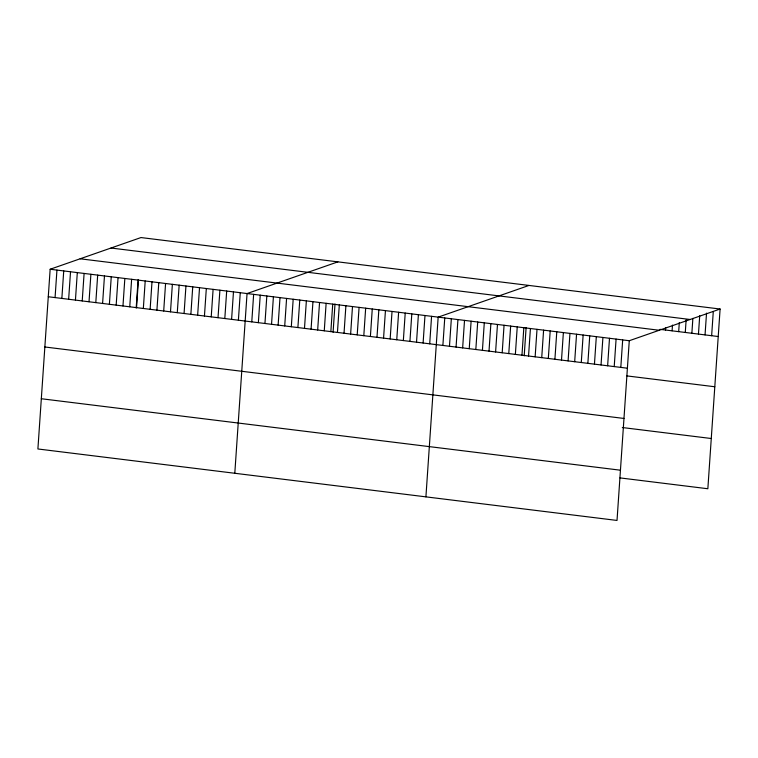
<?xml version="1.0" encoding="UTF-8"?>
<svg xmlns="http://www.w3.org/2000/svg" width="758" height="758" viewBox="0 0 758 758"><rect width="100%" height="100%" fill="white"/><g stroke="black" fill="none" stroke-linecap="round" stroke-linejoin="round"><path stroke-width="1.14" d="M720.1 309.027L629.273 340.721L617.021 520.443L37.9 448.973L50.151 269.251L140.979 237.557L720.1 309.027L707.849 488.749L619.978 477.9M55.069 297.591L56.945 270.094M61.853 298.425L63.729 270.928M68.646 299.258L70.522 271.762M75.44 300.102L77.307 272.605M82.224 300.935L84.1 273.439M89.018 301.779L90.894 274.282M95.802 302.613L97.678 275.116M102.595 303.456L104.471 275.959M109.389 304.29L111.255 276.793M116.173 305.123L118.049 277.627M122.967 305.967L124.843 278.47M129.751 306.8L131.627 279.304M136.184 307.966L138.108 279.711M136.544 307.644L138.42 280.147M143.338 308.478L145.204 280.981M150.122 309.321L151.998 281.824M156.915 310.155L158.792 282.658M163.7 310.988L165.576 283.492M170.493 311.832L172.369 284.335M177.277 312.666L179.153 285.169M184.071 313.509L185.947 286.012M190.864 314.343L192.731 286.846M197.648 315.186L199.525 287.689M204.442 316.02L206.318 288.523M211.226 316.863L213.102 289.366M218.02 317.697L219.896 290.2M224.813 318.531L226.68 291.034M231.597 319.374L233.473 291.877M238.391 320.208L240.267 292.711M234.8 473.267L247.051 293.554L337.879 261.861M251.77 321.866L253.646 294.369M258.355 322.671L260.231 295.175M264.949 323.486L266.825 295.99M271.535 324.301L273.411 296.804M278.129 325.116L280.005 297.619M284.714 325.931L286.59 298.434M291.309 326.745L293.185 299.249M297.894 327.551L299.77 300.054M304.489 328.366L306.365 300.869M311.074 329.18L312.95 301.684M317.668 329.995L319.544 302.499M324.263 330.81L326.13 303.314M330.848 331.625L332.724 304.129M333.084 332.26L335.008 304.005M337.443 332.43L339.309 304.934M344.028 333.245L345.904 305.749M350.622 334.06L352.489 306.564M357.207 334.875L359.084 307.378M363.802 335.69L365.669 308.193M370.387 336.505L372.263 309.008M376.982 337.31L378.848 309.814M383.567 338.125L385.443 310.628M390.162 338.94L392.028 311.443M396.747 339.755L398.623 312.258M403.341 340.569L405.217 313.073M409.926 341.384L411.802 313.888M416.521 342.19L418.397 314.693M423.106 343.004L424.982 315.508M429.701 343.819L431.577 316.323M425.911 496.86L438.162 317.138L528.989 285.444M442.88 345.449L444.756 317.953M449.466 346.264L451.342 318.767M456.06 347.069L457.936 319.573M462.645 347.884L464.521 320.388M469.24 348.699L471.116 321.202M475.825 349.514L477.701 322.017M482.42 350.329L484.296 322.832M489.005 351.144L490.881 323.647M495.599 351.949L497.475 324.452M502.184 352.764L504.061 325.267M508.779 353.579L510.655 326.082M515.364 354.393L517.24 326.897M521.959 355.208L523.835 327.712M524.195 355.853L526.118 327.589M528.544 356.023L530.42 328.527M535.139 356.829L537.015 329.332M541.724 357.643L543.6 330.147M548.318 358.458L550.194 330.962M554.903 359.273L556.779 331.777M561.498 360.088L563.374 332.591M568.093 360.903L569.959 333.406M574.678 361.708L576.554 334.212M581.272 362.523L583.139 335.027M587.857 363.338L589.733 335.841M594.452 364.153L596.319 336.656M601.037 364.968L602.913 337.471M607.632 365.782L609.498 338.286M614.217 366.588L616.093 339.091M620.811 367.403L622.678 339.906M665.505 330.014L665.666 327.731M672.1 330.829L672.488 325.106M678.685 331.644L679.31 322.482M685.279 332.459L686.132 319.857M691.865 333.274L692.878 318.379M698.459 334.089L699.71 315.754M705.044 334.894L706.532 313.13M711.639 335.709L713.278 311.652M111.009 248.018L690.131 319.488M660.01 329.342L718.224 336.524M80.121 258.791L659.242 330.261M50.151 269.251L629.273 340.721M48.275 296.748L627.397 368.217M626.932 375.911L714.803 386.76M44.855 346.984L623.976 418.454M622.309 427.531L711.269 438.512M41.32 398.736L620.442 470.206"/></g></svg>
